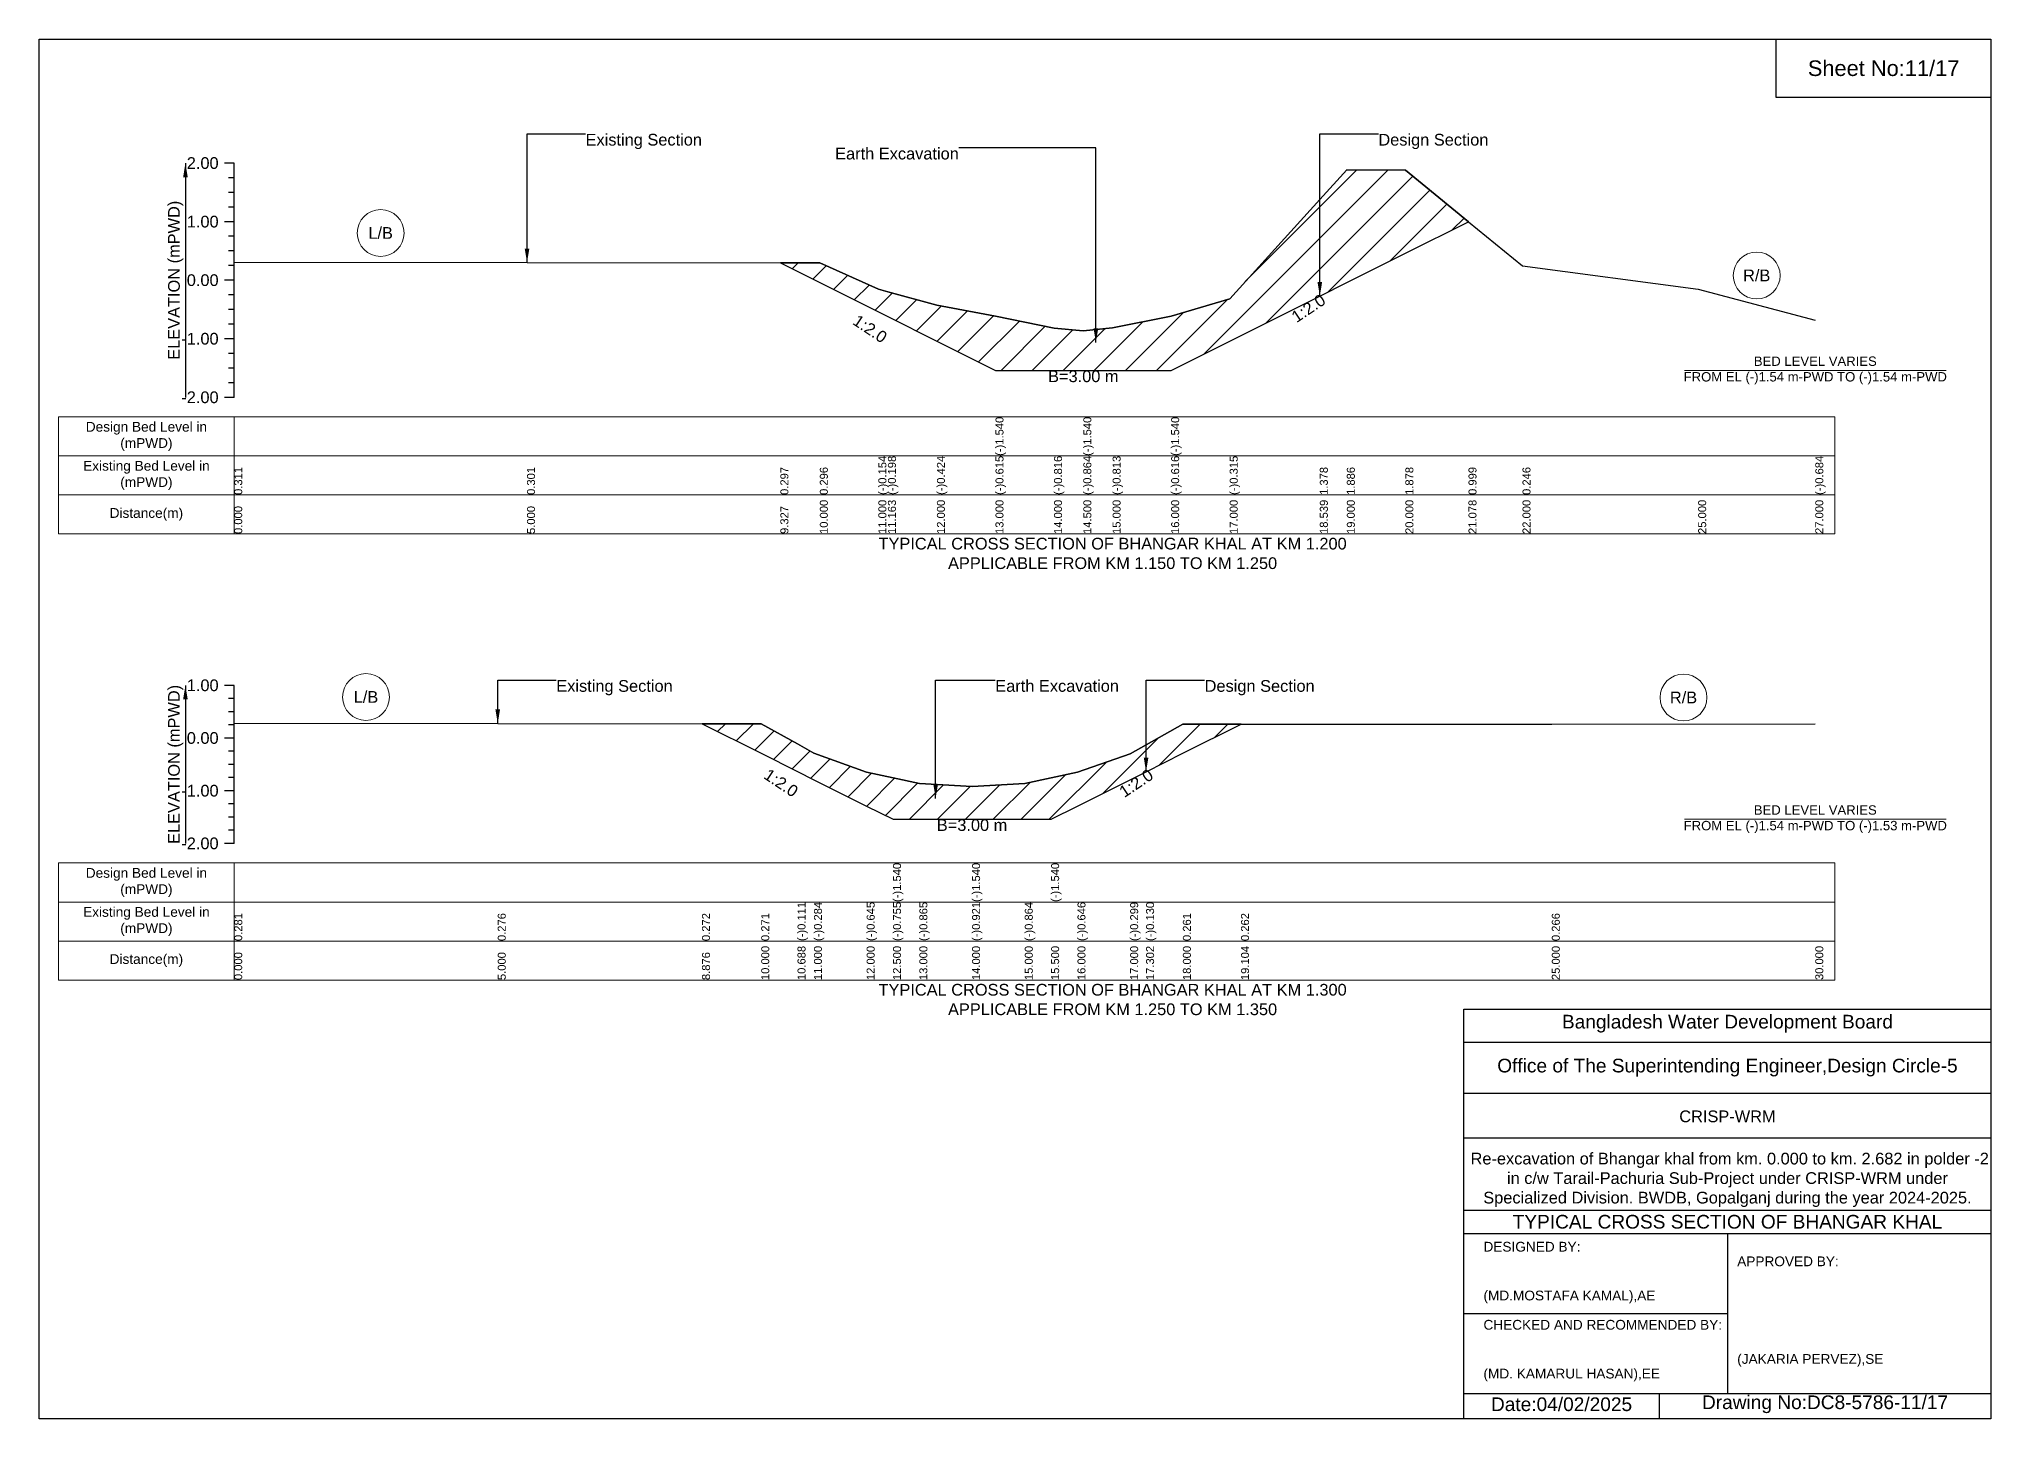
# Model space of a CAD drawing. Header units: inches. Extents: x 91000 to 288000, y -13659 to 0.
# Drawn here: x 200000 to 208000, y -5656 to 0 of the extents above; entities that cross this region are included whole.
import ezdxf

# ---------------------------------------------------------------- set-up
doc = ezdxf.new("R2010")
doc.units = ezdxf.units.IN
doc.header["$LTSCALE"] = 7
doc.header["$MEASUREMENT"] = 0
for name, color, linetype, lineweight in [('Cross section Data Border', 7, 'Continuous', 9), ('Cross Section Labels', 7, 'Continuous', 9), ('Existing_Bed_Level for Xsection', 7, 'Continuous', 25)]:
    doc.layers.add(name, color=color, linetype=linetype, lineweight=lineweight)
doc.styles.get("Standard").update_dxf_attribs({"font": 'arial.ttf'})
doc.dimstyles.get("Standard").update_dxf_attribs({"dimtxt": 0.18, "dimasz": 0.18, "dimexe": 0.18, "dimexo": 0.0625, "dimgap": 0.09, "dimtad": 0, "dimtih": 1, "dimtoh": 1, "dimdec": 4, "dimzin": 0, "dimdsep": 46, "dimtxsty": 'Standard', "dimcen": 0.09, "dimadec": 0, "dimazin": 0, "dimtfac": 1, "dimtdec": 4, "dimtofl": 0, "dimtmove": 0, "dimatfit": 3, "dimfxl": 1, "dimtolj": 1, "dimtzin": 0, "dimarcsym": 0})

msp = doc.modelspace()

# ---------------------------------------------------------------- hatches: boundary and pattern name
at = {"layer": 'Existing_Bed_Level for Xsection'}
h = msp.add_hatch(dxfattribs=at)
h.set_pattern_fill('ANSI31', color=256, scale=720, style=0)
h.paths.add_polyline_path([(203038.4, -917.4), (203200, -998.2), (203440, -1118.2), (203479.2, -1137.8), (203680, -1238.2), (203920, -1358.2), (204160, -1358.2), (204280, -1358.2), (204400, -1358.2), (204640, -1358.2), (204880, -1238.2), (205249.3, -1053.6), (205360, -998.2), (205600, -878.2), (205858.6, -748.9), (205600, -537.9), (205360, -536), (205249.3, -657.8), (204880, -1064.2), (204640, -1136.5), (204400, -1183.8), (204280, -1196), (204160, -1184.5), (203920, -1136.2), (203680, -1090.4), (203479.2, -1036.2), (203440, -1025.6), (203200, -917.6)])
h = msp.add_hatch(dxfattribs=at)
h.set_pattern_fill('ANSI31', color=256, scale=648, style=0)
h.paths.add_polyline_path([(202717.2, -2806.3), (202960, -2927.7), (203108.6, -3002), (203176, -3035.7), (203392, -3143.7), (203500, -3197.7), (203608, -3197.7), (203824, -3197.7), (204040, -3197.7), (204148, -3197.7), (204256, -3143.7), (204472, -3035.7), (204537.2, -3003.1), (204688, -2927.7), (204926.4, -2808.5), (204688, -2808.7), (204537.2, -2893.1), (204472, -2929.6), (204256, -3004.6), (204148, -3028.1), (204040, -3051.7), (203824, -3064), (203608, -3051.9), (203500, -3028.1), (203392, -3004.4), (203176, -2926.4), (203108.6, -2889), (202960, -2806.5)])

# ---------------------------------------------------------------- linework, layer by layer
for points in [[(200000, 0), (208000, 0), (208000, -5656), (200000, -5656)], [(207120, 0), (208000, 0), (208000, -240), (207120, -240)]]:
    msp.add_lwpolyline(points, close=True)
for points in [[(205840, -5656), (205840, -3976), (208000, -3976)], [(205840, -4112), (208000, -4112)], [(205840, -4320), (208000, -4320)], [(205840, -4504), (208000, -4504)], [(205840, -4800), (208000, -4800)], [(205840, -4896), (208000, -4896)], [(206920, -4896), (206920, -5552)], [(205840, -5224), (206920, -5224)], [(205840, -5552), (208000, -5552)], [(206640, -5552), (206640, -5656)]]:
    msp.add_lwpolyline(points)
at = {"layer": 'Cross section Data Border'}
for points in [[(200080, -1548.6), (207360, -1548.6), (207360, -2028.6), (200080, -2028.6)], [(200080, -3377.1), (207360, -3377.1), (207360, -3857.1), (200080, -3857.1)]]:
    msp.add_lwpolyline(points, close=True, dxfattribs=at)
for points in [[(200800, -1548.6), (200800, -2028.6)], [(200080, -1708.6), (207360, -1708.6)], [(200080, -1868.6), (207360, -1868.6)], [(200800, -3377.1), (200800, -3857.1)], [(200080, -3537.1), (207360, -3537.1)], [(200080, -3697.1), (207360, -3697.1)]]:
    msp.add_lwpolyline(points, dxfattribs=at)
at = {"layer": 'Cross Section Labels'}
for points in [[(206744.2, -1358.2), (207815.8, -1358.2)], [(206744.2, -3197.7), (207815.8, -3197.7)]]:
    msp.add_lwpolyline(points, dxfattribs=at)
for centre in [(201400, -795.2), (207040, -969.2), (201340, -2696.9), (206740, -2699.1)]:
    msp.add_circle(centre, 96, dxfattribs=at)
at = {"layer": 'Existing_Bed_Level for Xsection'}
for points in [[(200800, -508.6), (200760, -508.6)], [(200800, -1468.6), (200800, -1228.6), (200800, -988.6), (200800, -748.6), (200800, -508.6)], [(200800, -914), (202000, -916.4), (203038.4, -917.4), (203200, -917.6), (203440, -1025.6), (203479.2, -1036.2), (203680, -1090.4), (203920, -1136.2), (203920, -1136.2), (204160, -1184.5), (204280, -1196), (204280, -1196), (204400, -1183.8), (204640, -1136.5), (204640, -1136.5), (204880, -1064.2), (205249.3, -657.8), (205360, -536), (205600, -537.9), (205858.6, -748.9), (206080, -929.6), (206800, -1025.6), (207280, -1152.8)], [(200800, -568.6), (200776, -568.6)], [(200800, -628.6), (200776, -628.6)], [(200800, -688.6), (200776, -688.6)], [(200800, -748.6), (200760, -748.6)], [(200800, -808.6), (200776, -808.6)], [(200800, -868.6), (200776, -868.6)], [(200800, -928.6), (200776, -928.6)], [(200800, -988.6), (200760, -988.6)], [(200800, -1048.6), (200776, -1048.6)], [(200800, -1108.6), (200776, -1108.6)], [(200800, -1168.6), (200776, -1168.6)], [(200800, -1228.6), (200760, -1228.6)], [(200800, -1288.6), (200776, -1288.6)], [(200800, -1348.6), (200776, -1348.6)], [(200800, -1408.6), (200776, -1408.6)], [(200800, -1468.6), (200760, -1468.6)], [(200800, -2649.1), (200760, -2649.1)], [(200800, -2703.1), (200776, -2703.1)], [(200800, -3297.1), (200800, -3081.1), (200800, -2865.1), (200800, -2649.1)], [(200800, -2757.1), (200776, -2757.1)], [(200800, -2865.1), (200760, -2865.1)], [(200800, -2811.1), (200776, -2811.1)], [(200800, -2804.4), (201880, -2805.4), (202717.2, -2806.3), (202960, -2806.5), (203108.6, -2889), (203176, -2926.4), (203392, -3004.4), (203500, -3028.1), (203500, -3028.1), (203608, -3051.9), (203824, -3064), (203824, -3064), (204040, -3051.7), (204148, -3028.1), (204148, -3028.1), (204256, -3004.6), (204472, -2929.6), (204537.2, -2893.1), (204688, -2808.7), (204926.4, -2808.5), (206200, -2807.6), (207280, -2806.5)], [(200800, -2919.1), (200776, -2919.1)], [(200800, -2973.1), (200776, -2973.1)], [(200800, -3027.1), (200776, -3027.1)], [(200800, -3081.1), (200760, -3081.1)], [(200800, -3135.1), (200776, -3135.1)], [(200800, -3189.1), (200776, -3189.1)], [(200800, -3243.1), (200776, -3243.1)], [(200800, -3297.1), (200760, -3297.1)]]:
    msp.add_lwpolyline(points, dxfattribs=at)
for points in [[(203038.4, -917.4), (203038.4, -917.4), (203200, -998.2), (203440, -1118.2), (203479.2, -1137.8), (203680, -1238.2), (203920, -1358.2), (203920, -1358.2), (204160, -1358.2), (204280, -1358.2), (204280, -1358.2), (204400, -1358.2), (204640, -1358.2), (204640, -1358.2), (204880, -1238.2), (205249.3, -1053.6), (205360, -998.2), (205600, -878.2), (205858.6, -748.9), (205858.6, -748.9), (205858.6, -748.9), (205600, -537.9), (205360, -536), (205249.3, -657.8), (204880, -1064.2), (204640, -1136.5), (204640, -1136.5), (204400, -1183.8), (204280, -1196), (204280, -1196), (204160, -1184.5), (203920, -1136.2), (203920, -1136.2), (203680, -1090.4), (203479.2, -1036.2), (203440, -1025.6), (203200, -917.6), (203038.4, -917.4)], [(202717.2, -2806.3), (202960, -2927.7), (203108.6, -3002), (203176, -3035.7), (203392, -3143.7), (203500, -3197.7), (203500, -3197.7), (203608, -3197.7), (203824, -3197.7), (203824, -3197.7), (204040, -3197.7), (204148, -3197.7), (204148, -3197.7), (204256, -3143.7), (204472, -3035.7), (204537.2, -3003.1), (204688, -2927.7), (204926.4, -2808.5), (204926.4, -2808.5), (204926.4, -2808.5), (204688, -2808.7), (204537.2, -2893.1), (204472, -2929.6), (204256, -3004.6), (204148, -3028.1), (204148, -3028.1), (204040, -3051.7), (203824, -3064), (203824, -3064), (203608, -3051.9), (203500, -3028.1), (203500, -3028.1), (203392, -3004.4), (203176, -2926.4), (203108.6, -2889), (202960, -2806.5)]]:
    msp.add_lwpolyline(points, close=True, dxfattribs=at)

# ---------------------------------------------------------------- texts
at = {"attachment_point": 5}
for s, insert, char_height in [('Sheet No:11/17', (207560, -120), 64), ('Bangladesh Water Development Board', (206920, -4036), 56), ('Office of The Superintending Engineer,Design Circle-5', (206920, -4216), 56)]:
    msp.add_mtext(s, dxfattribs=dict(at, insert=insert, char_height=char_height))
for s, insert, char_height, width, attachment_point in [('CRISP-WRM', (206920, -4416), 48, 2240, 5), (' Re-excavation of Bhangar khal from km. 0.000 to km. 2.682 in polder -2 in c/w Tarail-Pachuria Sub-Project under CRISP-WRM under Specialized Division. BWDB, Gopalganj during the year 2024-2025.', (206920, -4676), 48, 2160, 5), ('TYPICAL CROSS SECTION OF BHANGAR KHAL', (206920, -4848), 56, 2240, 5), ('DESIGNED BY:^J^J^J(MD.MOSTAFA KAMAL),AE', (205920, -5056), 40, 1120, 4), ('APPROVED BY:^J^J^J^J^J^J(JAKARIA PERVEZ),SE', (206960, -5216), 40, 1120, 4), ('CHECKED AND RECOMMENDED BY:^J^J^J(MD. KAMARUL HASAN),EE', (205920, -5376), 40, 1120, 4), ('Date:04/02/2025', (206240, -5596), 56, 1120, 5), ('Drawing No:DC8-5786-11/17', (207320, -5596), 56, 1760, 5)]:
    msp.add_mtext(s, dxfattribs=dict(insert=insert, char_height=char_height, width=width, attachment_point=attachment_point))
at = {"layer": 'Cross section Data Border', "char_height": 40, "width": 640, "attachment_point": 5}
for s, insert in [('Design Bed Level in (mPWD)', (200440, -1628.6)), ('Existing Bed Level in (mPWD)', (200440, -1788.6)), ('Distance(m)', (200440, -1948.6)), ('Design Bed Level in (mPWD)', (200440, -3457.1)), ('Existing Bed Level in (mPWD)', (200440, -3617.1)), ('Distance(m)', (200440, -3777.1))]:
    msp.add_mtext(s, dxfattribs=dict(at, insert=insert))
at = {"layer": 'Cross Section Labels'}
for s, insert, char_height, attachment_point in [('Existing Section', (202240, -388.6), 48, 1), ('Design Section', (205489.3, -388.6), 48, 1), ('Earth Excavation', (203769.7, -445.6), 48, 3), ('L/B', (201400, -795.2), 48, 5), ('R/B', (207040, -969.2), 48, 5), ('B=3.00 m', (204280, -1358.2), 48, 2), ('BED LEVEL VARIES ^JFROM EL (-)1.54 m-PWD TO (-)1.54 m-PWD', (207280, -1358.2), 38.4, 5), ('TYPICAL CROSS SECTION OF BHANGAR KHAL AT KM 1.200^JAPPLICABLE FROM KM 1.150 TO KM 1.250', (204400, -2108.6), 48, 5), ('Existing Section', (202120, -2627.5), 48, 1), ('Earth Excavation', (203919.2, -2627.5), 48, 1), ('Design Section', (204777.2, -2627.5), 48, 1), ('L/B', (201340, -2696.9), 48, 5), ('R/B', (206740, -2699.1), 48, 5), ('B=3.00 m', (203824, -3197.7), 48, 2), ('BED LEVEL VARIES ^JFROM EL (-)1.54 m-PWD TO (-)1.53 m-PWD', (207280, -3197.7), 38.4, 5), ('TYPICAL CROSS SECTION OF BHANGAR KHAL AT KM 1.300^JAPPLICABLE FROM KM 1.250 TO KM 1.350', (204400, -3937.1), 48, 5)]:
    msp.add_mtext(s, dxfattribs=dict(at, insert=insert, char_height=char_height, attachment_point=attachment_point))
at = {"layer": 'Cross Section Labels', "char_height": 48, "attachment_point": 2}
for insert, rotation in [((205189.3, -1083.6), 33.69007), ((203419.2, -1167.8), 326.30993), ((203054.6, -3029), 326.30993), ((204483.2, -3030.1), 33.69007)]:
    msp.add_mtext('1:2.0', dxfattribs=dict(at, insert=insert, rotation=rotation))
at = {"layer": 'Existing_Bed_Level for Xsection', "char_height": 48, "attachment_point": 6}
for s, insert in [('2.00', (200736, -508.6)), ('1.00', (200736, -748.6)), ('0.00', (200736, -988.6)), ('-1.00', (200736, -1228.6)), ('-2.00', (200736, -1468.6)), ('1.00', (200736, -2649.1)), ('0.00', (200736, -2865.1)), ('-1.00', (200736, -3081.1)), ('-2.00', (200736, -3297.1))]:
    msp.add_mtext(s, dxfattribs=dict(at, insert=insert))
at = {"layer": 'Existing_Bed_Level for Xsection', "rotation": 90}
for s, insert, char_height, attachment_point in [('ELEVATION (mPWD)', (200560, -988.6), 48, 5), ('(-)1.540', (203920, -1708.6), 32.8, 1), ('(-)1.540', (204280, -1708.6), 32.8, 1), ('(-)1.540', (204640, -1708.6), 32.8, 1), ('0.311', (200800, -1868.6), 32.8, 1), ('0.301', (202000, -1868.6), 32.8, 1), ('0.297', (203038.4, -1868.6), 32.8, 1), ('0.296', (203200, -1868.6), 32.8, 1), ('(-)0.154', (203440, -1868.6), 32.8, 1), ('(-)0.198', (203479.2, -1868.6), 32.8, 1), ('(-)0.424', (203680, -1868.6), 32.8, 1), ('(-)0.615', (203920, -1868.6), 32.8, 1), ('(-)0.816', (204160, -1868.6), 32.8, 1), ('(-)0.864', (204280, -1868.6), 32.8, 1), ('(-)0.813', (204400, -1868.6), 32.8, 1), ('(-)0.616', (204640, -1868.6), 32.8, 1), ('(-)0.315', (204880, -1868.6), 32.8, 1), ('1.378', (205249.3, -1868.6), 32.8, 1), ('1.886', (205360, -1868.6), 32.8, 1), ('1.878', (205600, -1868.6), 32.8, 1), ('0.999', (205858.6, -1868.6), 32.8, 1), ('0.246', (206080, -1868.6), 32.8, 1), ('(-)0.684', (207280, -1868.6), 32.8, 1), ('0.000', (200800, -2028.6), 32.8, 1), ('5.000', (202000, -2028.6), 32.8, 1), ('9.327', (203038.4, -2028.6), 32.8, 1), ('10.000', (203200, -2028.6), 32.8, 1), ('11.000', (203440, -2028.6), 32.8, 1), ('11.163', (203479.2, -2028.6), 32.8, 1), ('12.000', (203680, -2028.6), 32.8, 1), ('13.000', (203920, -2028.6), 32.8, 1), ('14.000', (204160, -2028.6), 32.8, 1), ('14.500', (204280, -2028.6), 32.8, 1), ('15.000', (204400, -2028.6), 32.8, 1), ('16.000', (204640, -2028.6), 32.8, 1), ('17.000', (204880, -2028.6), 32.8, 1), ('18.539', (205249.3, -2028.6), 32.8, 1), ('19.000', (205360, -2028.6), 32.8, 1), ('20.000', (205600, -2028.6), 32.8, 1), ('21.078', (205858.6, -2028.6), 32.8, 1), ('22.000', (206080, -2028.6), 32.8, 1), ('25.000', (206800, -2028.6), 32.8, 1), ('27.000', (207280, -2028.6), 32.8, 1), ('ELEVATION (mPWD)', (200560, -2973.1), 48, 5), ('(-)1.540', (203500, -3537.1), 32.8, 1), ('(-)1.540', (203824, -3537.1), 32.8, 1), ('(-)1.540', (204148, -3537.1), 32.8, 1), ('0.281', (200800, -3697.1), 32.8, 1), ('0.276', (201880, -3697.1), 32.8, 1), ('0.272', (202717.2, -3697.1), 32.8, 1), ('0.271', (202960, -3697.1), 32.8, 1), ('(-)0.111', (203108.6, -3697.1), 32.8, 1), ('(-)0.284', (203176, -3697.1), 32.8, 1), ('(-)0.645', (203392, -3697.1), 32.8, 1), ('(-)0.755', (203500, -3697.1), 32.8, 1), ('(-)0.865', (203608, -3697.1), 32.8, 1), ('(-)0.921', (203824, -3697.1), 32.8, 1), ('(-)0.864', (204040, -3697.1), 32.8, 1), ('(-)0.646', (204256, -3697.1), 32.8, 1), ('(-)0.299', (204472, -3697.1), 32.8, 1), ('(-)0.130', (204537.2, -3697.1), 32.8, 1), ('0.261', (204688, -3697.1), 32.8, 1), ('0.262', (204926.4, -3697.1), 32.8, 1), ('0.266', (206200, -3697.1), 32.8, 1), ('0.000', (200800, -3857.1), 32.8, 1), ('5.000', (201880, -3857.1), 32.8, 1), ('8.876', (202717.2, -3857.1), 32.8, 1), ('10.000', (202960, -3857.1), 32.8, 1), ('10.688', (203108.6, -3857.1), 32.8, 1), ('11.000', (203176, -3857.1), 32.8, 1), ('12.000', (203392, -3857.1), 32.8, 1), ('12.500', (203500, -3857.1), 32.8, 1), ('13.000', (203608, -3857.1), 32.8, 1), ('14.000', (203824, -3857.1), 32.8, 1), ('15.000', (204040, -3857.1), 32.8, 1), ('15.500', (204148, -3857.1), 32.8, 1), ('16.000', (204256, -3857.1), 32.8, 1), ('17.000', (204472, -3857.1), 32.8, 1), ('17.302', (204537.2, -3857.1), 32.8, 1), ('18.000', (204688, -3857.1), 32.8, 1), ('19.104', (204926.4, -3857.1), 32.8, 1), ('25.000', (206200, -3857.1), 32.8, 1), ('30.000', (207280, -3857.1), 32.8, 1)]:
    msp.add_mtext(s, dxfattribs=dict(at, insert=insert, char_height=char_height, attachment_point=attachment_point))

# ---------------------------------------------------------------- leaders
at = {"layer": 'Cross Section Labels', "annotation_type": 0, "has_hookline": 1}
for points, hookline_direction, text_width in [([(202000, -916.4), (202000, -388.6), (202239.9, -388.6)], 0, 467.2), ([(205249.3, -1053.6), (205249.3, -388.6), (205489.2, -388.6)], 0, 441.2), ([(204331.5, -1243.7), (204331.5, -445.6), (203769.8, -445.6)], 1, 497), ([(201880, -2805.4), (201880, -2627.5), (202119.9, -2627.5)], 0, 467.2), ([(203674.7, -3112.3), (203674.7, -2627.5), (203919.1, -2627.5)], 0, 497), ([(204537.2, -3003.1), (204537.2, -2627.5), (204777.1, -2627.5)], 0, 441.2)]:
    msp.add_leader(points, dimstyle='Standard', override={"dimasz": 57.6}, dxfattribs=dict(at, hookline_direction=hookline_direction, text_width=text_width))
at = {"layer": 'Existing_Bed_Level for Xsection'}
for points in [[(200600, -508.6), (200600, -1468.6)], [(200600, -2649.1), (200600, -3297.1)]]:
    msp.add_leader(points, dimstyle='Standard', override={"dimasz": 57.6}, dxfattribs=at)

doc.saveas('drawing.dxf')
